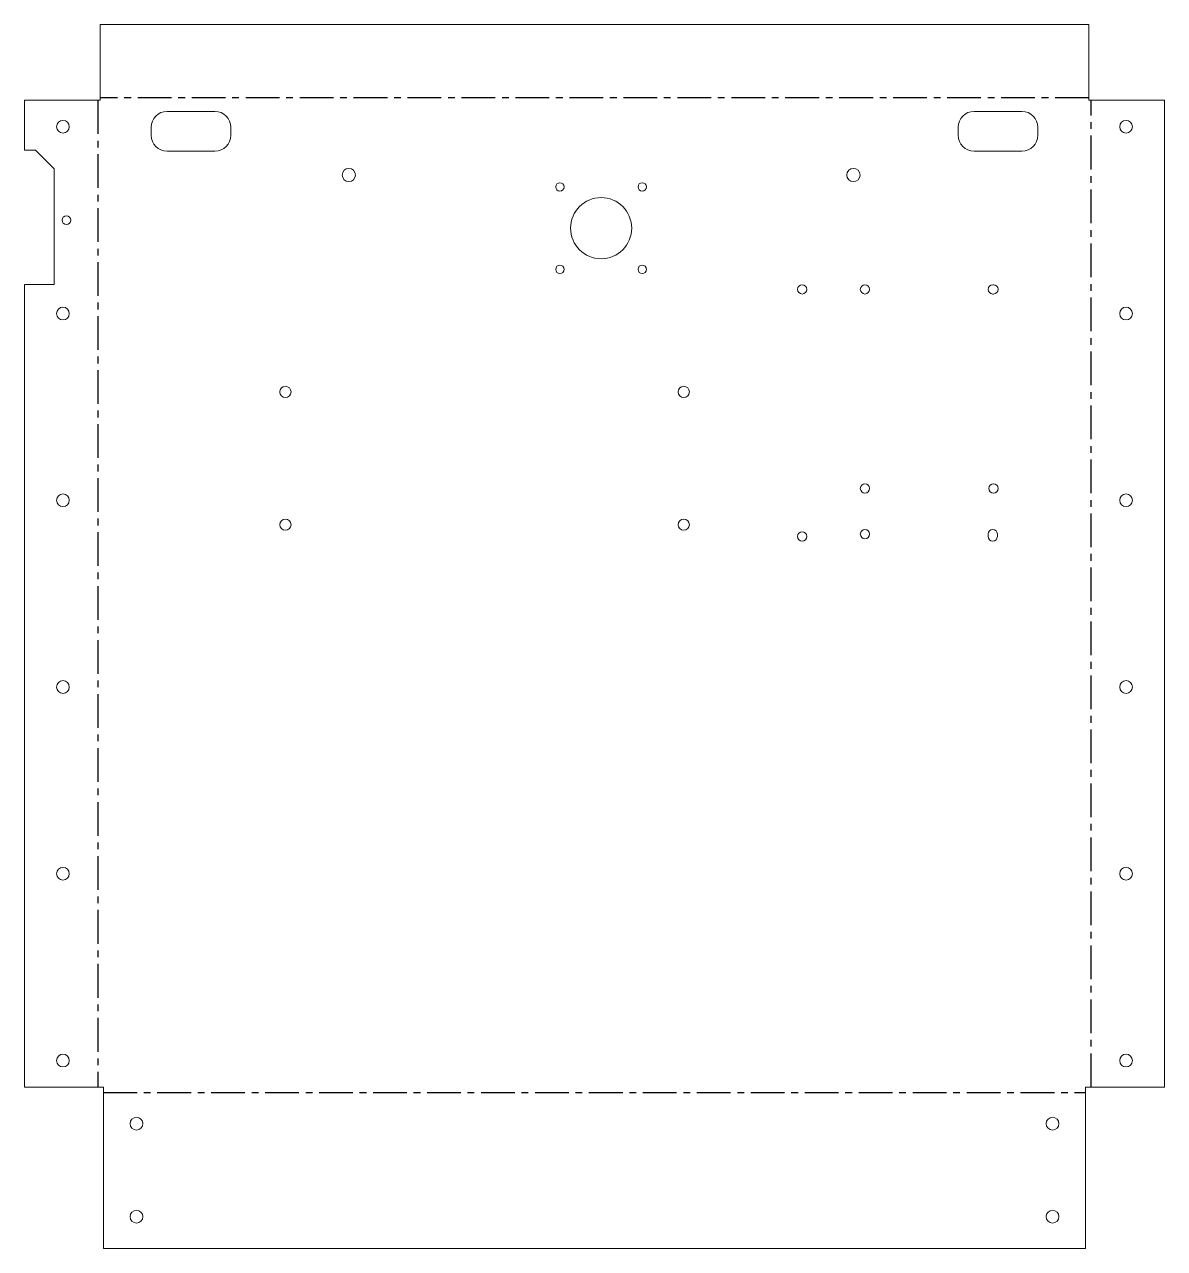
# Model space of a CAD drawing. Header units: millimetres. Extents: x -215 to 215, y -247 to 214.
import ezdxf

# ---------------------------------------------------------------- set-up
doc = ezdxf.new("R2010")
doc.units = ezdxf.units.MM
doc.linetypes.add('CENTERX2', pattern=[20.32, 12.7, -2.54, 2.54, -2.54])

msp = doc.modelspace()

# ---------------------------------------------------------------- linework, layer by layer
at = {"color": 7, "linetype": 'Continuous', "lineweight": 15}
for p, q in [((-186.16, 185.52), (-186.16, 214.02)), ((186.16, 214.02), (-186.16, 214.02)), ((186.16, 185.52), (186.16, 214.02)), ((-214.66, 185.52), (-214.66, 166.72)), ((-186.16, 185.52), (-214.66, 185.52)), ((186.16, 185.52), (214.66, 185.52)), ((214.66, -185.94), (214.66, 185.52)), ((-142.96, 181.32), (-160.96, 181.32)), ((160.96, 181.32), (142.96, 181.32)), ((-166.96, 175.32), (-166.96, 172.32)), ((-136.96, 172.32), (-136.96, 175.32)), ((136.96, 175.32), (136.96, 172.32)), ((166.96, 172.32), (166.96, 175.32)), ((-210.5, 166.72), (-214.66, 166.72)), ((-203.47, 159.75), (-210.5, 166.72)), ((-160.96, 166.32), (-142.96, 166.32)), ((142.96, 166.32), (160.96, 166.32)), ((-203.47, 116.12), (-203.47, 159.75)), ((-214.66, 116.12), (-214.66, -185.94)), ((-214.66, 116.12), (-203.47, 116.12)), ((150.25, 116.07), (149.96, 116.07)), ((149.96, 112.57), (150.25, 112.57)), ((148.21, 22.21), (148.21, 21.32)), ((151.71, 21.32), (151.71, 22.21)), ((-184.96, -185.94), (-214.66, -185.94)), ((-184.96, -246.7), (-184.96, -185.94)), ((214.66, -185.94), (184.96, -185.94)), ((184.96, -185.94), (184.96, -246.7)), ((-184.96, -246.7), (184.96, -246.7))]:
    msp.add_line(p, q, dxfattribs=at)
at = {"color": 7, "linetype": 'CENTERX2'}
for p, q in [((-187.05, 185.52), (-187.05, -185.94)), ((186.16, 186.41), (-186.16, 186.41)), ((187.05, -185.94), (187.05, 185.52)), ((-184.96, -188.03), (184.96, -188.03))]:
    msp.add_line(p, q, dxfattribs=at)
at = {"color": 7, "linetype": 'Continuous', "lineweight": 15}
for centre, radius in [((-200.19, 175.52), 2.4), ((200.19, 175.52), 2.4), ((-92.5, 157.36), 2.5), ((97.5, 157.36), 2.5), ((-13, 152.86), 1.6), ((18, 152.86), 1.6), ((2.5, 137.36), 11.5), ((-198.87, 140.37), 1.65), ((-13, 121.86), 1.6), ((18, 121.86), 1.6), ((78.21, 114.32), 1.75), ((101.85, 114.32), 1.75), ((-200.19, 105.23), 2.4), ((200.19, 105.23), 2.4), ((-116.38, 75.74), 2.1), ((33.62, 75.74), 2.1), ((-200.19, 34.94), 2.4), ((101.85, 39.39), 1.75), ((150.25, 39.39), 1.75), ((200.19, 34.94), 2.4), ((-116.38, 25.74), 2.1), ((33.62, 25.74), 2.1), ((78.21, 21.32), 1.75), ((101.85, 22.21), 1.75), ((-200.19, -35.36), 2.4), ((200.19, -35.36), 2.4), ((-200.19, -105.65), 2.4), ((200.19, -105.65), 2.4), ((-200.19, -175.94), 2.4), ((200.19, -175.94), 2.4), ((-172.48, -199.7), 2.4), ((172.48, -199.7), 2.4), ((-172.48, -234.7), 2.4), ((172.48, -234.7), 2.4)]:
    msp.add_circle(centre, radius, dxfattribs=at)
for centre, radius, start, end in [((-160.96, 175.32), 6, 90, 180), ((-142.96, 175.32), 6, 0, 90), ((142.96, 175.32), 6, 90, 180), ((160.96, 175.32), 6, 0, 90), ((-160.96, 172.32), 6, 180, 270), ((-142.96, 172.32), 6, 270, 0), ((142.96, 172.32), 6, 180, 270), ((160.96, 172.32), 6, 270, 0), ((149.96, 114.32), 1.75, 90, 270), ((150.25, 114.32), 1.75, 270, 90), ((149.96, 22.21), 1.75, 0, 180), ((149.96, 21.32), 1.75, 180, 0)]:
    msp.add_arc(centre, radius, start, end, dxfattribs=at)

doc.saveas('drawing.dxf')
